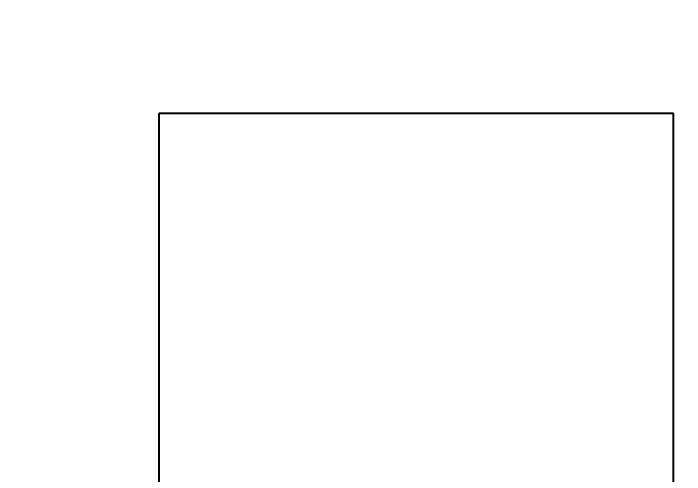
# Model space of a CAD drawing. Header units: millimetres. Extents: x 563 to 681, y 173 to 284.
# Drawn here: x 616.78 to 622.52, y 253.74 to 257.69 of the extents above; entities that cross this region are included whole.
import ezdxf

# ---------------------------------------------------------------- set-up
doc = ezdxf.new("R2010")
doc.units = ezdxf.units.MM
doc.header["$LTSCALE"] = 30.734
doc.header["$PDMODE"] = 3
doc.header["$PDSIZE"] = 0.3125
doc.layers.get('0').update_dxf_attribs({"linetype": 'CONTINUOUS'})
doc.layers.get('Defpoints').update_dxf_attribs({"linetype": 'CONTINUOUS'})
doc.layers.add('dim', color=6, linetype='CONTINUOUS', lineweight=9)
doc.styles.add('Verdana', font='verdana.ttf', dxfattribs={"height": 2.5})
doc.dimstyles.new('aaaaaaaa 3.0', dxfattribs={"dimtxt": 2.5, "dimasz": 1.5, "dimexe": 1.25, "dimexo": 0.625, "dimtad": 1, "dimdec": 1, "dimzin": 9, "dimdsep": 46, "dimtxsty": 'Verdana', "dimcen": 0, "dimazin": 0, "dimtfac": 1, "dimtofl": 0, "dimtmove": 0, "dimatfit": 3, "dimfxl": 1, "dimlwd": 25, "dimlwe": 25, "dimarcsym": 0})

# ---------------------------------------------------------------- blocks, each defined once
blk = doc.blocks.new('*D31')
at = {"layer": 'Defpoints', "color": 0}
for p in [(624.5854, 258.3689), (605.9773, 251.2628), (624.5854, 251.2628)]:
    blk.add_point(p, dxfattribs=at)
at = {"layer": 'dim', "color": 0, "lineweight": 25}
for p, q in [((623.9604, 258.3689), (604.7273, 258.3689)), ((605.9773, 256.8689), (605.9773, 252.7628)), ((623.9604, 251.2628), (604.7273, 251.2628))]:
    blk.add_line(p, q, dxfattribs=at)
at = {"layer": 'dim', "color": 0}
for points in [[(606.2273, 256.8689), (605.7273, 256.8689), (605.9773, 258.3689)], [(605.7273, 252.7628), (606.2273, 252.7628), (605.9773, 251.2628)]]:
    blk.add_solid(points, dxfattribs=at)
at = {"layer": 'dim', "color": 0, "insert": (604.0981, 254.8158), "char_height": 2.5, "attachment_point": 5, "rotation": 90, "style": 'Verdana'}
blk.add_mtext('7.1', dxfattribs=at)

msp = doc.modelspace()

# ---------------------------------------------------------------- linework, layer by layer
at = {"linetype": 'Continuous'}
for p, q in [((618.0256, 256.8346), (618.0256, 252.833)), ((622.4256, 256.8346), (618.0256, 256.8346)), ((622.4256, 252.833), (622.4256, 256.8346))]:
    msp.add_line(p, q, dxfattribs=at)

# ---------------------------------------------------------------- dimensions: what is measured, and where the dimension line sits
at = {"layer": 'dim'}
dim = msp.add_linear_dim(base=(605.9773, 251.2628), p1=(624.5854, 258.3689), p2=(624.5854, 251.2628), angle=90, dimstyle='aaaaaaaa 3.0', dxfattribs=at)
dim.commit()
dim.dimension.update_dxf_attribs({"geometry": '*D31', "text_midpoint": (604.0981, 254.8158)})

doc.saveas('drawing.dxf')
